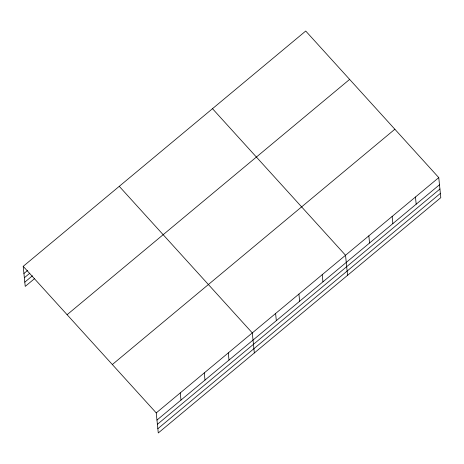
<?xml version="1.0" encoding="UTF-8"?>
<svg xmlns="http://www.w3.org/2000/svg" width="464" height="464" viewBox="0 0 464 464"><rect width="100%" height="100%" fill="white"/><g stroke="black" fill="none" stroke-linecap="round" stroke-linejoin="round"><path stroke-width="0.7" d="M23.2 266.336L305.724 31.036L438.764 177.608L440.8 197.664L158.276 432.964L156.24 412.908L23.2 266.336L25.236 286.392L34.516 278.667M23.925 273.499L27.747 270.315M24.36 277.75L29.818 273.209M24.807 282.135L32.445 275.773M67.1 314.702L349.624 79.402M112.334 364.536L394.858 129.236M156.24 412.908L438.764 177.608M156.965 420.071L439.489 184.765M157.4 424.322L439.924 189.022M157.847 428.707L440.365 193.407M212.489 108.686L345.529 255.258L347.565 275.314M119.26 186.331L252.294 332.903L254.336 352.965M415.454 197.02L416.179 204.177M392.144 216.433L392.875 223.59M368.839 235.845L369.564 243.003M322.219 274.671L322.95 281.828M298.915 294.083L299.64 301.24M275.604 313.49L276.335 320.653M228.282 352.907L229.007 360.064M204.27 372.905L204.995 380.068M180.252 392.909L180.983 400.067"/></g></svg>
